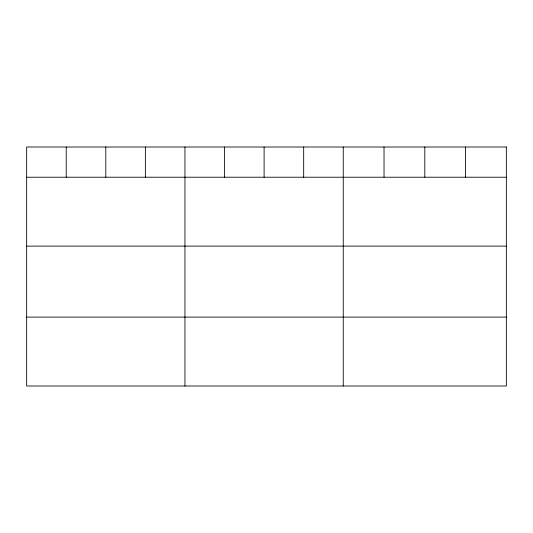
<?xml version="1.0" encoding="UTF-8"?>
<svg xmlns="http://www.w3.org/2000/svg" width="533" height="533" viewBox="0 0 533 533"><rect width="100%" height="100%" fill="white"/><g stroke="black" fill="none" stroke-linecap="round" stroke-linejoin="round"><path stroke-width="0.8" d="M26.65 177.222L506.35 177.222M26.65 246.119L506.35 246.119M26.65 317.102L506.35 317.102M465.575 147.001L465.575 177.222M424.801 147.001L424.801 177.222M384.026 147.001L384.026 177.222M343.252 147.001L343.252 385.999M303.677 147.001L303.677 177.222M264.101 147.001L264.101 177.222M224.526 147.001L224.526 177.222M184.951 147.001L184.951 385.999M145.376 147.001L145.376 177.222M105.801 147.001L105.801 177.222M66.225 147.001L66.225 177.222M506.35 147.001L26.65 147.001L26.65 385.999L506.35 385.999L506.35 147.001"/></g></svg>
